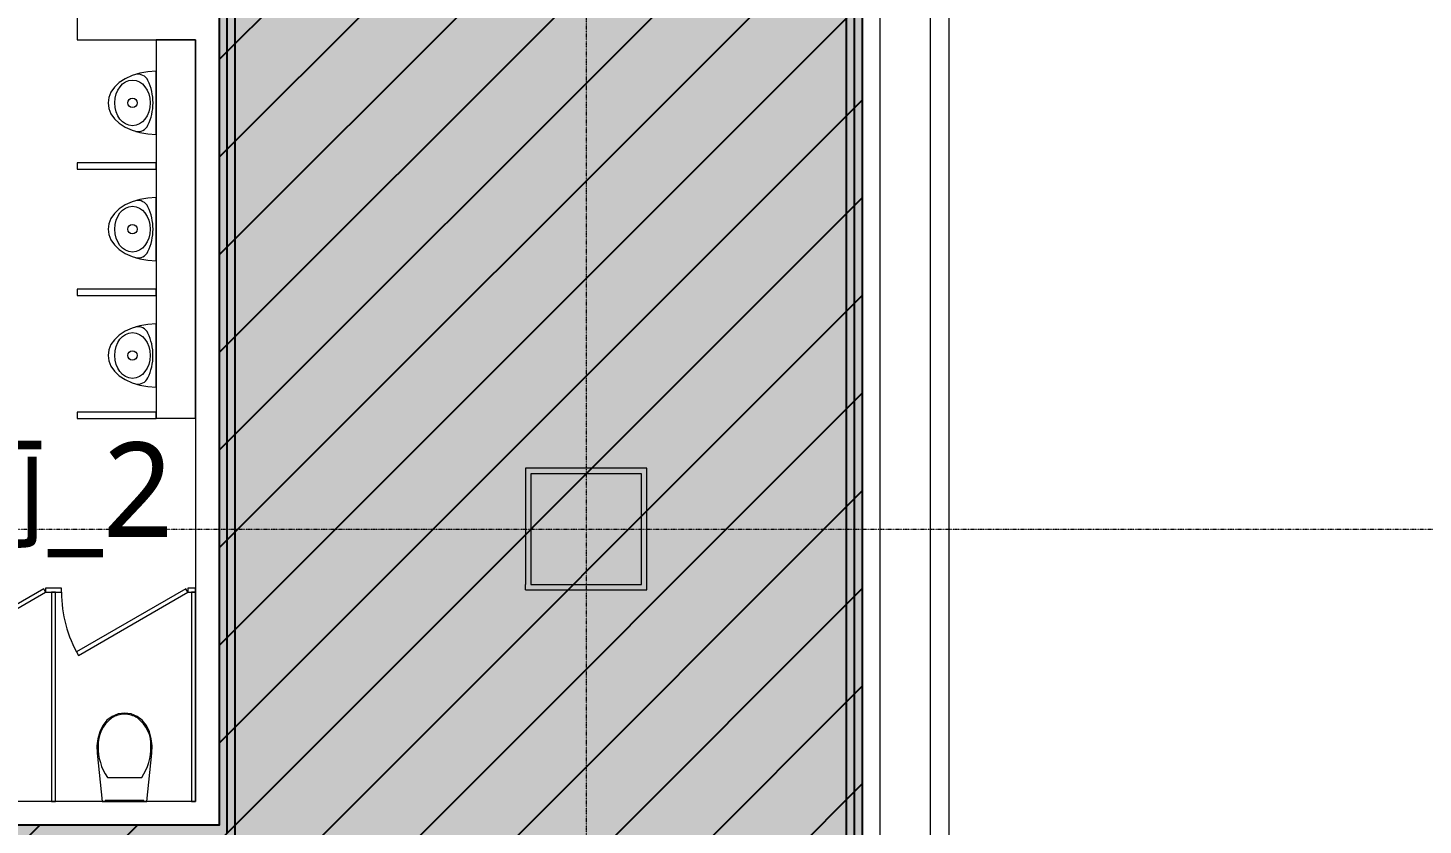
# Model space of a CAD drawing. Extents: x -32000 to 290600, y -96057 to 131250.
# Drawn here: x 258062 to 266902, y 13125 to 18175 of the extents above; entities that cross this region are included whole.
import ezdxf
from ezdxf.enums import TextEntityAlignment as Align

# ---------------------------------------------------------------- set-up
doc = ezdxf.new("R2010")
doc.units = 0
doc.linetypes.add('H12PL3$0$JJP_三點線', pattern=[0.9, 0.3, -0.15, 0, -0.15, 0, -0.15, 0, -0.15])
doc.linetypes.add('H12PL3$0$JJP_虛線(退縮線、投影線、地下室範圍、非屬本工程、圖面分區)', pattern=[0.45, 0.3, -0.15])
for name, color, linetype in [('H12PL3$0$A-OBJE-TOIL.3D', 252, 'Continuous'), ('H12PL3$0$A-WALL-EX', 252, 'Continuous'), ('H12PL3$0$A-WALL-IN', 252, 'Continuous'), ('H12PL3$0$A-ZONE', 252, 'Continuous'), ('H12PL3$0$S-COL', 252, 'Continuous'), ('H12PL3$0$S-GRID', 252, 'Continuous'), ('XFDP30$0$A-W-P1S (50K)', 9, 'Continuous'), ('XFDR30-200K$0$A-R1_Gown', 9, 'Continuous'), ('XFDR30-50K$0$A-R1_Gown', 9, 'Continuous')]:
    doc.layers.add(name, color=color, linetype=linetype)
doc.styles.add('H12PL3$0$Standard', font='', dxfattribs={"width": 0.8})
doc.styles.get('H12PL3$0$Standard').set_extended_font_data('Microsoft JhengHei')
pattern_1 = [(45, (0, 0), (-0.08838834765, 0.08838834765), [])]

# ---------------------------------------------------------------- blocks, each defined once
blk = doc.blocks.new('XFDP30')
at = {"layer": 'XFDP30$0$A-W-P1S (50K)'}
for p, q in [((259325, 13075), (259325, 19850)), ((263300, -2050), (263300, 19850)), ((259375, 13025), (259375, 19800)), ((263250, -2000), (263250, 19800))]:
    blk.add_line(p, q, dxfattribs=at)
blk = doc.blocks.new('H12PL3')
at = {"layer": 'H12PL3$0$A-OBJE-TOIL.3D', "lineweight": 0}
for p, q in [((258175, 14625), (258175, 14600)), ((258225, 14625), (258175, 14625)), ((258175, 14600), (258225, 14600)), ((258275, 14625), (258225, 14625)), ((258225, 14600), (258275, 14600)), ((258275, 14600), (258275, 14625)), ((258566.06, 13426.41), (258675, 13426.41)), ((258675, 13426.41), (258783.94, 13426.41))]:
    blk.add_line(p, q, dxfattribs=at)
at = {"layer": 'H12PL3$0$A-OBJE-TOIL.3D', "lineweight": 0, "flags": 128}
for points in [[(259125, 18100), (258875, 18100)], [(258875, 18100), (258875, 15700)], [(259125, 15700), (259125, 18100)], [(259125, 15700), (258875, 15700)]]:
    blk.add_lwpolyline(points, dxfattribs=at)
for points in [[(258875.2, 17900), (258822.24, 17896.97), (258770.88, 17887.95), (258722.7, 17873.22), (258679.14, 17853.23), (258641.55, 17828.58), (258611.05, 17800.03), (258588.58, 17768.43), (258574.82, 17734.76), (258570.18, 17700.03), (258574.81, 17665.3), (258588.57, 17631.62), (258611.03, 17600.03), (258641.52, 17571.47), (258679.11, 17546.81), (258722.66, 17526.81), (258770.85, 17512.07), (258822.2, 17503.04), (258875.16, 17500), (258875.18, 17700)], [(258875.14, 17280), (258875.14, 17320), (258375.14, 17320.05), (258375.14, 17280.05)], [(258875.12, 17100), (258822.16, 17096.97), (258770.8, 17087.95), (258722.62, 17073.22), (258679.07, 17053.23), (258641.47, 17028.58), (258610.97, 17000.03), (258588.5, 16968.43), (258574.74, 16934.76), (258570.1, 16900.03), (258574.73, 16865.3), (258588.49, 16831.62), (258610.95, 16800.03), (258641.45, 16771.47), (258679.04, 16746.81), (258722.59, 16726.81), (258770.77, 16712.07), (258822.12, 16703.04), (258875.08, 16700), (258875.1, 16900)], [(258875.06, 16480), (258875.06, 16520), (258375.06, 16520.05), (258375.06, 16480.05)], [(258875.04, 16300), (258822.08, 16296.97), (258770.73, 16287.95), (258722.54, 16273.22), (258678.99, 16253.23), (258641.39, 16228.58), (258610.9, 16200.03), (258588.42, 16168.43), (258574.66, 16134.76), (258570.02, 16100.03), (258574.65, 16065.3), (258588.41, 16031.62), (258610.88, 16000.03), (258641.37, 15971.47), (258678.96, 15946.81), (258722.51, 15926.81), (258770.69, 15912.07), (258822.04, 15903.04), (258875, 15900), (258875.02, 16100)], [(258874.99, 15700), (258874.99, 15740), (258374.99, 15740.05), (258374.99, 15700.05)], [(258162.5, 14621.65), (257469.68, 14221.65), (257482.18, 14200), (258175, 14600)], [(258212.5, 13275), (258237.5, 13275), (258237.5, 14600), (258212.5, 14600)], [(259062.5, 14621.65), (258369.68, 14221.65), (258382.18, 14200), (259075, 14600)], [(259075, 14625), (259075, 14600), (259125, 14600), (259125, 14625)], [(259100, 13275), (259125, 13275), (259125, 14600), (259100, 14600)], [(258844.42, 13671.75), (258832.02, 13715.28), (258813, 13756.35), (258787.4, 13788.89), (258754.36, 13813.85), (258716.05, 13829.56), (258675, 13835), (258633.95, 13829.56), (258595.64, 13813.85), (258562.6, 13788.89), (258537, 13756.35), (258517.98, 13715.28), (258505.58, 13671.75), (258500.09, 13626.82), (258501.65, 13581.59), (258534.03, 13275), (258815.97, 13275), (258848.35, 13581.59), (258849.91, 13626.82)], [(258552, 13275), (258798, 13275), (258798, 13280), (258552, 13280)]]:
    blk.add_lwpolyline(points, close=True, dxfattribs=at)
at = {"layer": 'H12PL3$0$A-OBJE-TOIL.3D', "lineweight": 0}
for centre in [(258725.18, 17700.01), (258725.1, 16900.01), (258725.02, 16100.01)]:
    blk.add_circle(centre, 30, dxfattribs=at)
for centre, radius, start, end in [((258759.92, 17811.8), 70.02, 25.447022, 100.808974), ((258525.03, 17700.03), 330.15, 359.994444, 25.447022), ((258525.03, 17700.03), 330.15, 334.541866, 359.994444), ((258759.9, 17588.22), 70.02, 259.179914, 334.541864), ((258759.84, 17011.8), 70.02, 25.447022, 100.808974), ((258524.95, 16900.03), 330.15, 359.994444, 25.447022), ((258524.95, 16900.03), 330.15, 334.541866, 359.994444), ((258759.82, 16788.22), 70.02, 259.179914, 334.541864), ((258759.77, 16211.8), 70.02, 25.447022, 100.808974), ((258524.87, 16100.03), 330.15, 359.994444, 25.447022), ((258524.87, 16100.03), 330.15, 334.541866, 359.994444), ((258759.74, 15988.22), 70.02, 259.179914, 334.541864), ((259075, 14600), 800, 180, 210)]:
    blk.add_arc(centre, radius, start, end, dxfattribs=at)
for centre in [(258725.18, 17700.01), (258725.1, 16900.01), (258725.02, 16100.01)]:
    blk.add_ellipse(centre, major_axis=(0.01, 145), ratio=0.7724138, dxfattribs=at)
for centre, major_axis, start_param, end_param in [((258764.46, 13635.77), (256.9, 0), 2.2967315, 3.1973201), ((258675.81, 13706.16), (138.52, 0), 1.5766572, 2.203301), ((258674.19, 13706.16), (138.52, 0), 0.9382918, 1.5649356), ((258585.54, 13635.77), (256.9, 0), 6.2274541, 7.1280426), ((258933.1, 13614.44), (425.25, 0), 3.1179745, 3.6709951), ((258416.9, 13614.44), (425.25, 0), 5.7537806, 6.3068011)]:
    blk.add_ellipse(centre, major_axis=major_axis, ratio=0.8755459, start_param=start_param, end_param=end_param, dxfattribs=at)
at = {"layer": 'H12PL3$0$A-WALL-EX', "linetype": 'H12PL3$0$JJP_虛線(退縮線、投影線、地下室範圍、非屬本工程、圖面分區)', "lineweight": 0}
blk.add_line((263900, -2530), (263900, 30380), dxfattribs=at)
at = {"layer": 'H12PL3$0$A-WALL-EX', "linetype": 'H12PL3$0$JJP_虛線(退縮線、投影線、地下室範圍、非屬本工程、圖面分區)', "lineweight": 0, "flags": 128}
for points in [[(263900.03, -2650.03), (263900.03, 30500)], [(263780, 30380), (263780, -2530)], [(263780, 30380), (263780, -2530)], [(263900, -2650), (263900, 30380)]]:
    blk.add_lwpolyline(points, dxfattribs=at)
at = {"layer": 'H12PL3$0$A-WALL-EX', "lineweight": 0, "flags": 128}
for points in [[(263780, 21050), (263780, -2530)], [(263900, -2650), (263900, 21050)]]:
    blk.add_lwpolyline(points, dxfattribs=at)
at = {"layer": 'H12PL3$0$A-WALL-IN', "lineweight": 0, "flags": 128}
for points in [[(263350, 26150), (263350, -2100)], [(263462.5, -2100), (263462.5, 26150)], [(259275, 13125), (259275, 19900)], [(258375.13, 18250), (258375.13, 18100)], [(258375.13, 18100), (259125, 18100)], [(259125, 18100), (259125, 13275)], [(261215, 15385), (261215, 15350)], [(261950, 15385), (261215, 15385)], [(261985, 15385), (261950, 15385)], [(261985, 14650), (261985, 15385)], [(261215, 15350), (261215, 14650)], [(261215, 14615), (261215, 14650)], [(261215, 14615), (261985, 14615)], [(261985, 14615), (261985, 14650)], [(259125, 13275), (256425, 13275)], [(252675, 13125), (259125, 13125)], [(259275, 13125), (259125, 13125)]]:
    blk.add_lwpolyline(points, dxfattribs=at)
at = {"layer": 'H12PL3$0$S-COL', "lineweight": 0, "flags": 128}
blk.add_lwpolyline([(261250, 14650), (261950, 14650), (261950, 15350), (261250, 15350)], close=True, dxfattribs=at)
at = {"layer": 'H12PL3$0$S-GRID', "linetype": 'H12PL3$0$JJP_三點線', "lineweight": 0}
for p, q in [((261600, 128250), (261600, -28000)), ((-29000, 15000), (289600, 15000))]:
    blk.add_line(p, q, dxfattribs=at)
blk.add_blockref('XFDP30', (0, 0))
at = {"layer": 'H12PL3$0$A-ZONE', "style": 'H12PL3$0$Standard'}
blk.add_text('男廁_2', height=600, dxfattribs=at).set_placement((257768.2, 15549.94), align=Align.TOP_CENTER)
blk = doc.blocks.new('XFDR30-200K')
at = {"layer": 'XFDR30-200K$0$A-R1_Gown', "transparency": 33554687}
h = blk.add_hatch(dxfattribs=at)
h.set_pattern_fill('ANSI31')
h.set_pattern_definition(pattern_1)
h.paths.add_polyline_path([(263350, 19900), (259275, 19900), (259275, 13125), (255185, 13125), (255185, -2100), (263350, -2100)])
blk = doc.blocks.new('XFDR30-50K')
at = {"layer": 'XFDR30-50K$0$A-R1_Gown', "transparency": 33554687}
h = blk.add_hatch(dxfattribs=at)
h.set_pattern_fill('ANSI31')
h.set_pattern_definition(pattern_1)
h.paths.add_polyline_path([(263350, 19900), (259275, 19900), (259275, 13125), (255185, 13125), (255185, -2100), (263350, -2100)])
at = {"layer": 'XFDR30-50K$0$A-R1_Gown'}
h = blk.add_hatch(dxfattribs=at)
h.set_pattern_fill('ANSI31', color=256, scale=3500, style=0)
h.set_pattern_definition([(45, (0, 0), (-309.3592, 309.3592), [])])
h.paths.add_polyline_path([(263350, 19900), (259275, 19900), (259275, 13125), (255185, 13125), (255185, -2100), (263350, -2100)])
blk.add_lwpolyline([(263350, 19900), (259275, 19900), (259275, 13125), (255185, 13125), (255185, -2100), (263350, -2100)], close=True, dxfattribs=at)

msp = doc.modelspace()

# ---------------------------------------------------------------- block references
for name in ['H12PL3', 'XFDR30-200K', 'XFDR30-50K']:
    msp.add_blockref(name, (0, 0))

doc.saveas('drawing.dxf')
